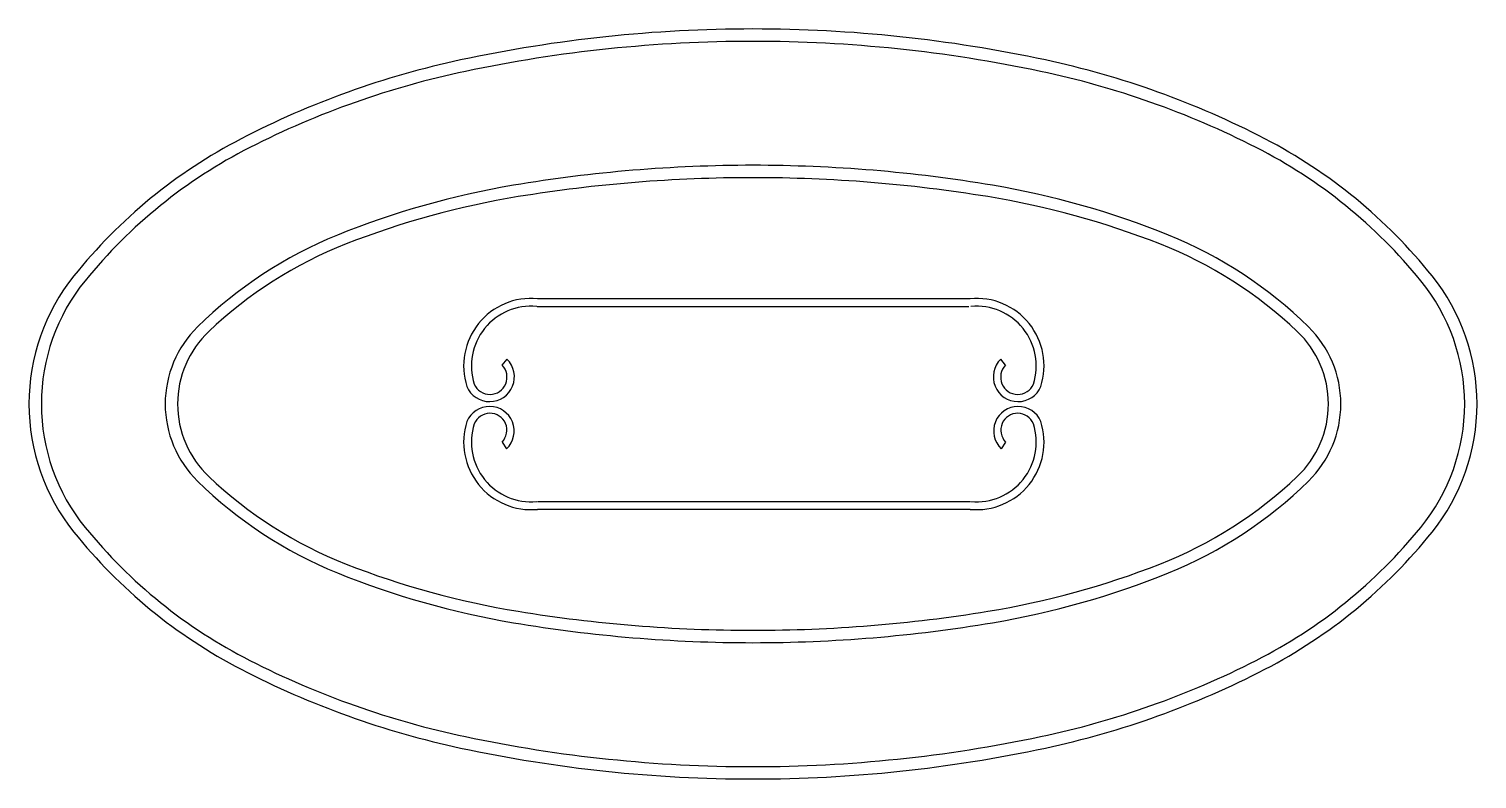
# Model space of a CAD drawing. Extents: x 6.82 to 9.16, y 3.08 to 4.29.
import ezdxf

# ---------------------------------------------------------------- set-up
doc = ezdxf.new("R2010")
doc.units = 0
doc.layers.get('0').update_dxf_attribs({"linetype": 'CONTINUOUS'})

msp = doc.modelspace()

# ---------------------------------------------------------------- linework, layer by layer
at = {"color": 0}
for p, q in [((7.6443, 3.8377), (8.3417, 3.8377)), ((7.6449, 3.8503), (8.3439, 3.8503)), ((7.5878, 3.7428), (7.5958, 3.7526)), ((8.401, 3.7428), (8.393, 3.7526)), ((7.5878, 3.6189), (7.5951, 3.608)), ((8.401, 3.6189), (8.3937, 3.608)), ((7.6449, 3.5229), (8.3439, 3.5229)), ((7.6449, 3.5103), (8.3439, 3.5103)), ((7.993, 3.0751), (7.993, 3.0751))]:
    msp.add_line(p, q, dxfattribs=at)
for points in [[(7.993, 3.0751, 0.052852), (8.4652, 3.1251, 0.066708), (8.8198, 3.2523, 0.104951), (9.0898, 3.4737, 0.170338), (9.1623, 3.6803, 0.170338), (9.0898, 3.8869, 0.104951), (8.8198, 4.1082, 0.066708), (8.4652, 4.2355, 0.052852), (7.993, 4.2855, 0.052852), (7.5209, 4.2355, 0.066708), (7.1663, 4.1082, 0.104951), (6.8963, 3.8869, 0.170338), (6.8238, 3.6803, 0.170338), (6.8963, 3.4737, 0.104951), (7.1663, 3.2523, 0.066708), (7.5209, 3.1251, 0.052852)], [(7.993, 4.2655, 0.052018), (7.5286, 4.2171, 0.065876), (7.1804, 4.0941, 0.104611), (6.9145, 3.8793, 0.172394), (6.8438, 3.6803, 0.172394), (6.9145, 3.4812, 0.104611), (7.1804, 3.2665, 0.065876), (7.5286, 3.1435, 0.052018), (7.993, 3.0951, 0.052018), (8.4574, 3.1435, 0.065876), (8.8057, 3.2665, 0.104611), (9.0715, 3.4812, 0.172394), (9.1423, 3.6803, 0.172394), (9.0715, 3.8793, 0.104611), (8.8057, 4.0941, 0.065876), (8.4574, 4.2171, 0.052018)], [(7.993, 4.0655, 0.04166), (7.6062, 4.0332, 0.054799), (7.3218, 3.9527, 0.097722), (7.0961, 3.8047, 0.201571), (7.0438, 3.6803, 0.201571), (7.0961, 3.5559, 0.097722), (7.3218, 3.4079, 0.054799), (7.6062, 3.3273, 0.04166), (7.993, 3.2951, 0.04166), (8.3799, 3.3273, 0.054799), (8.6642, 3.4079, 0.097722), (8.89, 3.5559, 0.201571), (8.9423, 3.6803, 0.201571), (8.89, 3.8047, 0.097722), (8.6642, 3.9527, 0.054799), (8.3799, 4.0332, 0.04166)], [(7.993, 4.0455, 0.040369), (7.614, 4.0149, 0.053327), (7.336, 3.9385, 0.096468), (7.1141, 3.7973, 0.205737), (7.0638, 3.6803, 0.205737), (7.1141, 3.5633, 0.096468), (7.336, 3.422, 0.053327), (7.614, 3.3457, 0.040369), (7.993, 3.3151, 0.040369), (8.3721, 3.3457, 0.053327), (8.6501, 3.422, 0.096468), (8.872, 3.5633, 0.205737), (8.9223, 3.6803, 0.205737), (8.872, 3.7973, 0.096468), (8.6501, 3.9385, 0.053327), (8.3721, 4.0149, 0.040369)]]:
    msp.add_lwpolyline(points, format="xyb", close=True, dxfattribs=at)
for centre, radius, start, end in [((7.6347, 3.7418), 0.1089, 84.5969, 197.7904), ((7.6347, 3.7418), 0.0963, 84.5969, 197.7904), ((8.3541, 3.7418), 0.1089, 342.2096, 95.4031), ((8.3541, 3.7418), 0.0963, 342.2096, 95.4031), ((7.5677, 3.7241), 0.04, 202.9606, 45.416), ((7.5682, 3.7234), 0.0276, 203.5625, 44.7743), ((8.4211, 3.7241), 0.04, 134.584, 337.0394), ((8.4206, 3.7234), 0.0276, 135.2257, 336.4375), ((7.5676, 3.6366), 0.0397, 313.8868, 157.164), ((8.4213, 3.6366), 0.0397, 22.836, 226.1132), ((7.6347, 3.6187), 0.1089, 162.2096, 275.4031), ((7.6347, 3.6187), 0.0963, 162.2096, 275.4031), ((7.5683, 3.638), 0.0273, 315.5894, 158.1725), ((8.3541, 3.6187), 0.1089, 264.5969, 17.7904), ((8.3541, 3.6187), 0.0963, 264.5969, 17.7904), ((8.4205, 3.638), 0.0273, 21.8275, 224.4106)]:
    msp.add_arc(centre, radius, start, end, dxfattribs=at)

doc.saveas('drawing.dxf')
